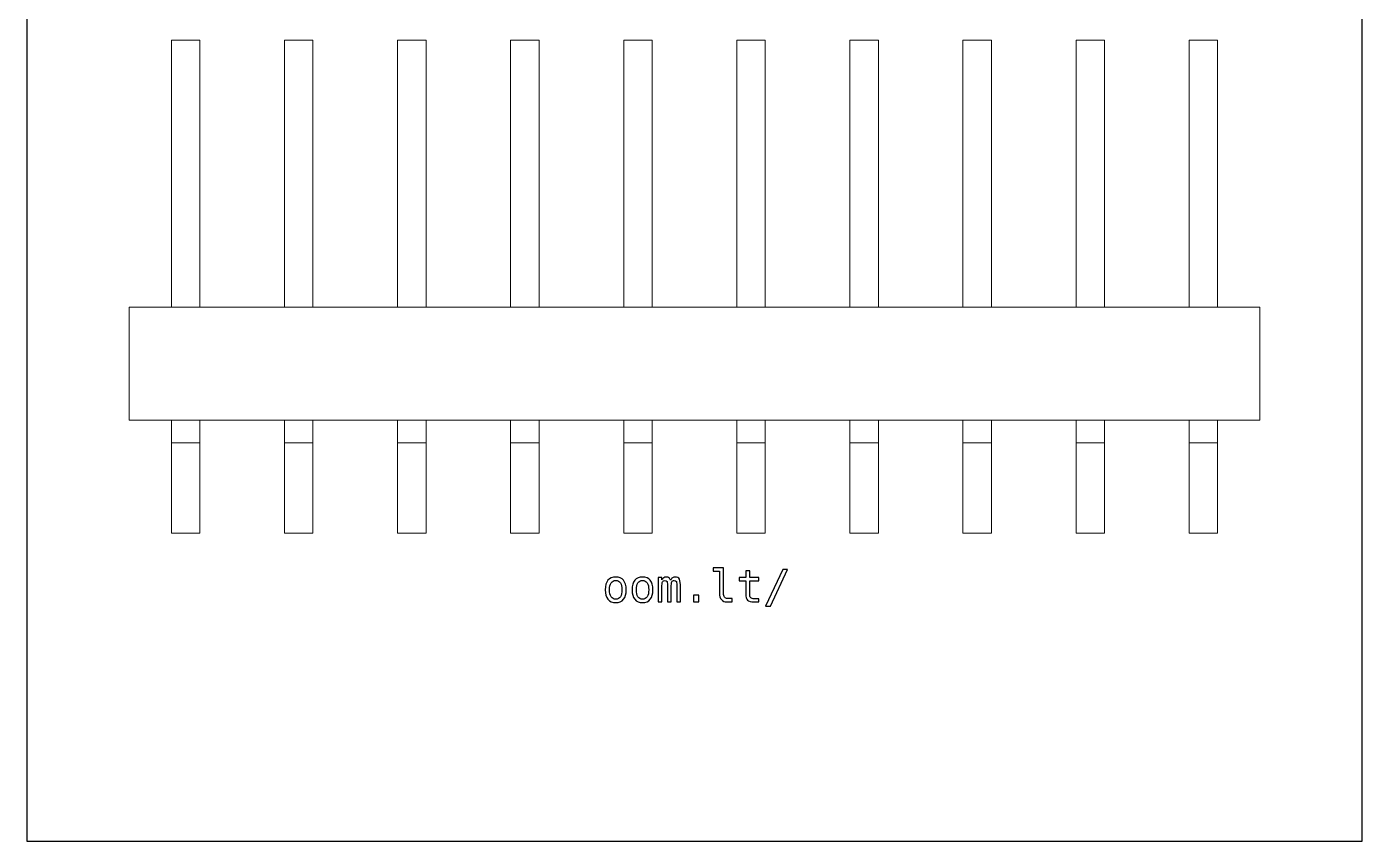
# Model space of a CAD drawing. Header units: centimetres. Extents: x -12 to -9, y -16.35 to -13.35.
# Drawn here: x -12 to -9, y -16.35 to -14.52 of the extents above; entities that cross this region are included whole.
import ezdxf

# ---------------------------------------------------------------- set-up
doc = ezdxf.new("R2010")
doc.units = ezdxf.units.CM
doc.header["$MEASUREMENT"] = 0
doc.layers.add('Layer 1', color=7, linetype='Continuous')

msp = doc.modelspace()

# ---------------------------------------------------------------- linework, layer by layer
at = {"layer": 'Layer 1', "color": 7}
msp.add_lwpolyline([(-12, -16.35), (-9, -16.35), (-9, -13.35), (-12, -13.35), (-12, -16.35)], close=True, dxfattribs=at)
at = {"layer": 'Layer 1', "color": 7, "lineweight": 20}
for points in [[(-11.675, -15.14955), (-11.611, -15.14955), (-11.611, -14.54955), (-11.675, -14.54955), (-11.675, -15.14955)], [(-11.421, -15.14955), (-11.357, -15.14955), (-11.357, -14.54955), (-11.421, -14.54955), (-11.421, -15.14955)], [(-11.167, -15.14955), (-11.103, -15.14955), (-11.103, -14.54955), (-11.167, -14.54955), (-11.167, -15.14955)], [(-10.913, -15.14955), (-10.849, -15.14955), (-10.849, -14.54955), (-10.913, -14.54955), (-10.913, -15.14955)], [(-10.659, -15.14955), (-10.595, -15.14955), (-10.595, -14.54955), (-10.659, -14.54955), (-10.659, -15.14955)], [(-10.405, -15.14955), (-10.341, -15.14955), (-10.341, -14.54955), (-10.405, -14.54955), (-10.405, -15.14955)], [(-10.151, -15.14955), (-10.087, -15.14955), (-10.087, -14.54955), (-10.151, -14.54955), (-10.151, -15.14955)], [(-9.897, -15.14955), (-9.833, -15.14955), (-9.833, -14.54955), (-9.897, -14.54955), (-9.897, -15.14955)], [(-9.643, -15.14955), (-9.579, -15.14955), (-9.579, -14.54955), (-9.643, -14.54955), (-9.643, -15.14955)], [(-9.389, -15.14955), (-9.325, -15.14955), (-9.325, -14.54955), (-9.389, -14.54955), (-9.389, -15.14955)], [(-11.77, -15.40355), (-9.23, -15.40355), (-9.23, -15.14955), (-11.77, -15.14955), (-11.77, -15.40355)], [(-11.675, -15.45455), (-11.611, -15.45455), (-11.611, -15.40355), (-11.675, -15.40355), (-11.675, -15.45455)], [(-11.421, -15.45455), (-11.357, -15.45455), (-11.357, -15.40355), (-11.421, -15.40355), (-11.421, -15.45455)], [(-11.167, -15.45455), (-11.103, -15.45455), (-11.103, -15.40355), (-11.167, -15.40355), (-11.167, -15.45455)], [(-10.913, -15.45455), (-10.849, -15.45455), (-10.849, -15.40355), (-10.913, -15.40355), (-10.913, -15.45455)], [(-10.659, -15.45455), (-10.595, -15.45455), (-10.595, -15.40355), (-10.659, -15.40355), (-10.659, -15.45455)], [(-10.405, -15.45455), (-10.341, -15.45455), (-10.341, -15.40355), (-10.405, -15.40355), (-10.405, -15.45455)], [(-10.151, -15.45455), (-10.087, -15.45455), (-10.087, -15.40355), (-10.151, -15.40355), (-10.151, -15.45455)], [(-9.897, -15.45455), (-9.833, -15.45455), (-9.833, -15.40355), (-9.897, -15.40355), (-9.897, -15.45455)], [(-9.643, -15.45455), (-9.579, -15.45455), (-9.579, -15.40355), (-9.643, -15.40355), (-9.643, -15.45455)], [(-9.389, -15.45455), (-9.325, -15.45455), (-9.325, -15.40355), (-9.389, -15.40355), (-9.389, -15.45455)], [(-11.675, -15.65755), (-11.611, -15.65755), (-11.611, -15.45455), (-11.675, -15.45455), (-11.675, -15.65755)], [(-11.421, -15.65755), (-11.357, -15.65755), (-11.357, -15.45455), (-11.421, -15.45455), (-11.421, -15.65755)], [(-11.167, -15.65755), (-11.103, -15.65755), (-11.103, -15.45455), (-11.167, -15.45455), (-11.167, -15.65755)], [(-10.913, -15.65755), (-10.849, -15.65755), (-10.849, -15.45455), (-10.913, -15.45455), (-10.913, -15.65755)], [(-10.659, -15.65755), (-10.595, -15.65755), (-10.595, -15.45455), (-10.659, -15.45455), (-10.659, -15.65755)], [(-10.405, -15.65755), (-10.341, -15.65755), (-10.341, -15.45455), (-10.405, -15.45455), (-10.405, -15.65755)], [(-10.151, -15.65755), (-10.087, -15.65755), (-10.087, -15.45455), (-10.151, -15.45455), (-10.151, -15.65755)], [(-9.897, -15.65755), (-9.833, -15.65755), (-9.833, -15.45455), (-9.897, -15.45455), (-9.897, -15.65755)], [(-9.643, -15.65755), (-9.579, -15.65755), (-9.579, -15.45455), (-9.643, -15.45455), (-9.643, -15.65755)], [(-9.389, -15.65755), (-9.325, -15.65755), (-9.325, -15.45455), (-9.389, -15.45455), (-9.389, -15.65755)]]:
    msp.add_lwpolyline(points, close=True, dxfattribs=at)
at = {"layer": 'Layer 1', "color": 250}
for points, knots in [([(-10.43495, -15.79235), (-10.43495, -15.79639), (-10.43421, -15.79942), (-10.43273, -15.80147), (-10.43273, -15.80147), (-10.43125, -15.80352), (-10.42906, -15.80455), (-10.42616, -15.80455), (-10.42616, -15.80455), (-10.42616, -15.80455), (-10.41566, -15.80455), (-10.41566, -15.80455), (-10.41566, -15.80455), (-10.41566, -15.80455), (-10.41566, -15.81217), (-10.41566, -15.81217), (-10.41566, -15.81217), (-10.41566, -15.81217), (-10.42703, -15.81217), (-10.42703, -15.81217), (-10.42703, -15.81217), (-10.43241, -15.81217), (-10.43656, -15.81044), (-10.43951, -15.80699), (-10.43951, -15.80699), (-10.44246, -15.80354), (-10.44393, -15.79865), (-10.44393, -15.79235), (-10.44393, -15.79235), (-10.44393, -15.79235), (-10.44393, -15.74268), (-10.44393, -15.74268), (-10.44393, -15.74268), (-10.44393, -15.74268), (-10.45833, -15.74268), (-10.45833, -15.74268), (-10.45833, -15.74268), (-10.45833, -15.74268), (-10.45833, -15.73565), (-10.45833, -15.73565), (-10.45833, -15.73565), (-10.45833, -15.73565), (-10.43495, -15.73565), (-10.43495, -15.73565), (-10.43495, -15.73565), (-10.43495, -15.73565), (-10.43495, -15.79235), (-10.43495, -15.79235)], [0, 0, 0, 0, 0.0833333, 0.0833333, 0.0833333, 0.0833333, 0.1666667, 0.1666667, 0.1666667, 0.1666667, 0.25, 0.25, 0.25, 0.25, 0.3333333, 0.3333333, 0.3333333, 0.3333333, 0.4166667, 0.4166667, 0.4166667, 0.4166667, 0.5, 0.5, 0.5, 0.5, 0.5833333, 0.5833333, 0.5833333, 0.5833333, 0.6666667, 0.6666667, 0.6666667, 0.6666667, 0.75, 0.75, 0.75, 0.75, 0.8333333, 0.8333333, 0.8333333, 0.8333333, 0.9166667, 0.9166667, 0.9166667, 0.9166667, 1, 1, 1, 1]), ([(-10.37595, -15.74195), (-10.37595, -15.74195), (-10.37595, -15.75748), (-10.37595, -15.75748), (-10.37595, -15.75748), (-10.37595, -15.75748), (-10.35553, -15.75748), (-10.35553, -15.75748), (-10.35553, -15.75748), (-10.35553, -15.75748), (-10.35553, -15.76447), (-10.35553, -15.76447), (-10.35553, -15.76447), (-10.35553, -15.76447), (-10.37595, -15.76447), (-10.37595, -15.76447), (-10.37595, -15.76447), (-10.37595, -15.76447), (-10.37595, -15.79415), (-10.37595, -15.79415), (-10.37595, -15.79415), (-10.37595, -15.79819), (-10.37519, -15.801), (-10.37365, -15.80259), (-10.37365, -15.80259), (-10.37212, -15.80419), (-10.36945, -15.80499), (-10.36565, -15.80499), (-10.36565, -15.80499), (-10.36565, -15.80499), (-10.35553, -15.80499), (-10.35553, -15.80499), (-10.35553, -15.80499), (-10.35553, -15.80499), (-10.35553, -15.81217), (-10.35553, -15.81217), (-10.35553, -15.81217), (-10.35553, -15.81217), (-10.36652, -15.81217), (-10.36652, -15.81217), (-10.36652, -15.81217), (-10.37327, -15.81217), (-10.37802, -15.81082), (-10.38079, -15.80812), (-10.38079, -15.80812), (-10.38355, -15.80542), (-10.38494, -15.80075), (-10.38494, -15.79415), (-10.38494, -15.79415), (-10.38494, -15.79415), (-10.38494, -15.76447), (-10.38494, -15.76447), (-10.38494, -15.76447), (-10.38494, -15.76447), (-10.39954, -15.76447), (-10.39954, -15.76447), (-10.39954, -15.76447), (-10.39954, -15.76447), (-10.39954, -15.75748), (-10.39954, -15.75748), (-10.39954, -15.75748), (-10.39954, -15.75748), (-10.38494, -15.75748), (-10.38494, -15.75748), (-10.38494, -15.75748), (-10.38494, -15.75748), (-10.38494, -15.74195), (-10.38494, -15.74195), (-10.38494, -15.74195), (-10.38494, -15.74195), (-10.37595, -15.74195), (-10.37595, -15.74195)], [0, 0, 0, 0, 0.0555556, 0.0555556, 0.0555556, 0.0555556, 0.1111111, 0.1111111, 0.1111111, 0.1111111, 0.1666667, 0.1666667, 0.1666667, 0.1666667, 0.2222222, 0.2222222, 0.2222222, 0.2222222, 0.2777778, 0.2777778, 0.2777778, 0.2777778, 0.3333333, 0.3333333, 0.3333333, 0.3333333, 0.3888889, 0.3888889, 0.3888889, 0.3888889, 0.4444444, 0.4444444, 0.4444444, 0.4444444, 0.5, 0.5, 0.5, 0.5, 0.5555556, 0.5555556, 0.5555556, 0.5555556, 0.6111111, 0.6111111, 0.6111111, 0.6111111, 0.6666667, 0.6666667, 0.6666667, 0.6666667, 0.7222222, 0.7222222, 0.7222222, 0.7222222, 0.7777778, 0.7777778, 0.7777778, 0.7777778, 0.8333333, 0.8333333, 0.8333333, 0.8333333, 0.8888889, 0.8888889, 0.8888889, 0.8888889, 0.9444444, 0.9444444, 0.9444444, 0.9444444, 1, 1, 1, 1]), ([(-10.30183, -15.73926), (-10.30183, -15.73926), (-10.29104, -15.73926), (-10.29104, -15.73926), (-10.29104, -15.73926), (-10.29104, -15.73926), (-10.32943, -15.82145), (-10.32943, -15.82145), (-10.32943, -15.82145), (-10.32943, -15.82145), (-10.34021, -15.82145), (-10.34021, -15.82145), (-10.34021, -15.82145), (-10.34021, -15.82145), (-10.30183, -15.73926), (-10.30183, -15.73926)], [0, 0, 0, 0, 0.25, 0.25, 0.25, 0.25, 0.5, 0.5, 0.5, 0.5, 0.75, 0.75, 0.75, 0.75, 1, 1, 1, 1]), ([(-10.6769, -15.75616), (-10.66932, -15.75616), (-10.66352, -15.75861), (-10.6595, -15.76353), (-10.6595, -15.76353), (-10.65548, -15.76845), (-10.65347, -15.77557), (-10.65347, -15.78487), (-10.65347, -15.78487), (-10.65347, -15.79422), (-10.65547, -15.80134), (-10.65947, -15.80624), (-10.65947, -15.80624), (-10.66349, -15.81114), (-10.66929, -15.81359), (-10.6769, -15.81359), (-10.6769, -15.81359), (-10.6845, -15.81359), (-10.69029, -15.81114), (-10.69431, -15.80624), (-10.69431, -15.80624), (-10.69831, -15.80134), (-10.70031, -15.79422), (-10.70031, -15.78487), (-10.70031, -15.78487), (-10.70031, -15.77557), (-10.69831, -15.76845), (-10.69431, -15.76353), (-10.69431, -15.76353), (-10.69029, -15.75861), (-10.6845, -15.75616), (-10.6769, -15.75616)], [0, 0, 0, 0, 0.125, 0.125, 0.125, 0.125, 0.25, 0.25, 0.25, 0.25, 0.375, 0.375, 0.375, 0.375, 0.5, 0.5, 0.5, 0.5, 0.625, 0.625, 0.625, 0.625, 0.75, 0.75, 0.75, 0.75, 0.875, 0.875, 0.875, 0.875, 1, 1, 1, 1]), ([(-10.6769, -15.76378), (-10.68147, -15.76378), (-10.68492, -15.76555), (-10.68727, -15.7691), (-10.68727, -15.7691), (-10.68962, -15.77265), (-10.69079, -15.77792), (-10.69079, -15.78487), (-10.69079, -15.78487), (-10.69079, -15.7918), (-10.68962, -15.79705), (-10.68727, -15.80062), (-10.68727, -15.80062), (-10.68492, -15.80419), (-10.68147, -15.80597), (-10.6769, -15.80597), (-10.6769, -15.80597), (-10.67232, -15.80597), (-10.66885, -15.80419), (-10.6665, -15.80062), (-10.6665, -15.80062), (-10.66415, -15.79705), (-10.66299, -15.7918), (-10.66299, -15.78487), (-10.66299, -15.78487), (-10.66299, -15.77792), (-10.66415, -15.77265), (-10.6665, -15.7691), (-10.6665, -15.7691), (-10.66885, -15.76555), (-10.67232, -15.76378), (-10.6769, -15.76378)], [0, 0, 0, 0, 0.125, 0.125, 0.125, 0.125, 0.25, 0.25, 0.25, 0.25, 0.375, 0.375, 0.375, 0.375, 0.5, 0.5, 0.5, 0.5, 0.625, 0.625, 0.625, 0.625, 0.75, 0.75, 0.75, 0.75, 0.875, 0.875, 0.875, 0.875, 1, 1, 1, 1]), ([(-10.61669, -15.75616), (-10.60911, -15.75616), (-10.60331, -15.75861), (-10.59929, -15.76353), (-10.59929, -15.76353), (-10.59527, -15.76845), (-10.59326, -15.77557), (-10.59326, -15.78487), (-10.59326, -15.78487), (-10.59326, -15.79422), (-10.59526, -15.80134), (-10.59926, -15.80624), (-10.59926, -15.80624), (-10.60328, -15.81114), (-10.60908, -15.81359), (-10.61669, -15.81359), (-10.61669, -15.81359), (-10.62429, -15.81359), (-10.63008, -15.81114), (-10.6341, -15.80624), (-10.6341, -15.80624), (-10.6381, -15.80134), (-10.6401, -15.79422), (-10.6401, -15.78487), (-10.6401, -15.78487), (-10.6401, -15.77557), (-10.6381, -15.76845), (-10.6341, -15.76353), (-10.6341, -15.76353), (-10.63008, -15.75861), (-10.62429, -15.75616), (-10.61669, -15.75616)], [0, 0, 0, 0, 0.125, 0.125, 0.125, 0.125, 0.25, 0.25, 0.25, 0.25, 0.375, 0.375, 0.375, 0.375, 0.5, 0.5, 0.5, 0.5, 0.625, 0.625, 0.625, 0.625, 0.75, 0.75, 0.75, 0.75, 0.875, 0.875, 0.875, 0.875, 1, 1, 1, 1]), ([(-10.61669, -15.76378), (-10.62126, -15.76378), (-10.62471, -15.76555), (-10.62706, -15.7691), (-10.62706, -15.7691), (-10.62941, -15.77265), (-10.63058, -15.77792), (-10.63058, -15.78487), (-10.63058, -15.78487), (-10.63058, -15.7918), (-10.62941, -15.79705), (-10.62706, -15.80062), (-10.62706, -15.80062), (-10.62471, -15.80419), (-10.62126, -15.80597), (-10.61669, -15.80597), (-10.61669, -15.80597), (-10.61211, -15.80597), (-10.60864, -15.80419), (-10.60629, -15.80062), (-10.60629, -15.80062), (-10.60394, -15.79705), (-10.60278, -15.7918), (-10.60278, -15.78487), (-10.60278, -15.78487), (-10.60278, -15.77792), (-10.60394, -15.77265), (-10.60629, -15.7691), (-10.60629, -15.7691), (-10.60864, -15.76555), (-10.61211, -15.76378), (-10.61669, -15.76378)], [0, 0, 0, 0, 0.125, 0.125, 0.125, 0.125, 0.25, 0.25, 0.25, 0.25, 0.375, 0.375, 0.375, 0.375, 0.5, 0.5, 0.5, 0.5, 0.625, 0.625, 0.625, 0.625, 0.75, 0.75, 0.75, 0.75, 0.875, 0.875, 0.875, 0.875, 1, 1, 1, 1]), ([(-10.55357, -15.76305), (-10.55247, -15.7607), (-10.55105, -15.75896), (-10.54933, -15.75785), (-10.54933, -15.75785), (-10.54763, -15.75673), (-10.54557, -15.75616), (-10.54317, -15.75616), (-10.54317, -15.75616), (-10.53877, -15.75616), (-10.53566, -15.75786), (-10.53386, -15.76126), (-10.53386, -15.76126), (-10.53205, -15.76467), (-10.53115, -15.77107), (-10.53115, -15.78048), (-10.53115, -15.78048), (-10.53115, -15.78048), (-10.53115, -15.81217), (-10.53115, -15.81217), (-10.53115, -15.81217), (-10.53115, -15.81217), (-10.53935, -15.81217), (-10.53935, -15.81217), (-10.53935, -15.81217), (-10.53935, -15.81217), (-10.53935, -15.78087), (-10.53935, -15.78087), (-10.53935, -15.78087), (-10.53935, -15.77315), (-10.53978, -15.76837), (-10.54065, -15.76648), (-10.54065, -15.76648), (-10.5415, -15.76462), (-10.54308, -15.76368), (-10.54537, -15.76368), (-10.54537, -15.76368), (-10.54797, -15.76368), (-10.54975, -15.76468), (-10.55072, -15.76668), (-10.55072, -15.76668), (-10.55167, -15.76868), (-10.55215, -15.77342), (-10.55215, -15.78087), (-10.55215, -15.78087), (-10.55215, -15.78087), (-10.55215, -15.81217), (-10.55215, -15.81217), (-10.55215, -15.81217), (-10.55215, -15.81217), (-10.56035, -15.81217), (-10.56035, -15.81217), (-10.56035, -15.81217), (-10.56035, -15.81217), (-10.56035, -15.78087), (-10.56035, -15.78087), (-10.56035, -15.78087), (-10.56035, -15.77305), (-10.56082, -15.76823), (-10.56175, -15.76642), (-10.56175, -15.76642), (-10.56267, -15.7646), (-10.56433, -15.76368), (-10.56675, -15.76368), (-10.56675, -15.76368), (-10.56913, -15.76368), (-10.57079, -15.76468), (-10.5717, -15.76668), (-10.5717, -15.76668), (-10.57264, -15.76868), (-10.5731, -15.77342), (-10.5731, -15.78087), (-10.5731, -15.78087), (-10.5731, -15.78087), (-10.5731, -15.81217), (-10.5731, -15.81217), (-10.5731, -15.81217), (-10.5731, -15.81217), (-10.58125, -15.81217), (-10.58125, -15.81217), (-10.58125, -15.81217), (-10.58125, -15.81217), (-10.58125, -15.75748), (-10.58125, -15.75748), (-10.58125, -15.75748), (-10.58125, -15.75748), (-10.5731, -15.75748), (-10.5731, -15.75748), (-10.5731, -15.75748), (-10.5731, -15.75748), (-10.5731, -15.76216), (-10.5731, -15.76216), (-10.5731, -15.76216), (-10.57204, -15.76021), (-10.57069, -15.75873), (-10.56907, -15.7577), (-10.56907, -15.7577), (-10.56747, -15.75668), (-10.56563, -15.75616), (-10.56358, -15.75616), (-10.56358, -15.75616), (-10.5611, -15.75616), (-10.55905, -15.75673), (-10.5574, -15.75786), (-10.5574, -15.75786), (-10.55575, -15.75901), (-10.55448, -15.76073), (-10.55357, -15.76305)], [0, 0, 0, 0, 0.037037, 0.037037, 0.037037, 0.037037, 0.0740741, 0.0740741, 0.0740741, 0.0740741, 0.1111111, 0.1111111, 0.1111111, 0.1111111, 0.1481481, 0.1481481, 0.1481481, 0.1481481, 0.1851852, 0.1851852, 0.1851852, 0.1851852, 0.2222222, 0.2222222, 0.2222222, 0.2222222, 0.2592593, 0.2592593, 0.2592593, 0.2592593, 0.2962963, 0.2962963, 0.2962963, 0.2962963, 0.3333333, 0.3333333, 0.3333333, 0.3333333, 0.3703704, 0.3703704, 0.3703704, 0.3703704, 0.4074074, 0.4074074, 0.4074074, 0.4074074, 0.4444444, 0.4444444, 0.4444444, 0.4444444, 0.4814815, 0.4814815, 0.4814815, 0.4814815, 0.5185185, 0.5185185, 0.5185185, 0.5185185, 0.5555556, 0.5555556, 0.5555556, 0.5555556, 0.5925926, 0.5925926, 0.5925926, 0.5925926, 0.6296296, 0.6296296, 0.6296296, 0.6296296, 0.6666667, 0.6666667, 0.6666667, 0.6666667, 0.7037037, 0.7037037, 0.7037037, 0.7037037, 0.7407407, 0.7407407, 0.7407407, 0.7407407, 0.7777778, 0.7777778, 0.7777778, 0.7777778, 0.8148148, 0.8148148, 0.8148148, 0.8148148, 0.8518519, 0.8518519, 0.8518519, 0.8518519, 0.8888889, 0.8888889, 0.8888889, 0.8888889, 0.9259259, 0.9259259, 0.9259259, 0.9259259, 0.962963, 0.962963, 0.962963, 0.962963, 1, 1, 1, 1]), ([(-10.50247, -15.79727), (-10.50247, -15.79727), (-10.49017, -15.79727), (-10.49017, -15.79727), (-10.49017, -15.79727), (-10.49017, -15.79727), (-10.49017, -15.81217), (-10.49017, -15.81217), (-10.49017, -15.81217), (-10.49017, -15.81217), (-10.50247, -15.81217), (-10.50247, -15.81217), (-10.50247, -15.81217), (-10.50247, -15.81217), (-10.50247, -15.79727), (-10.50247, -15.79727)], [0, 0, 0, 0, 0.25, 0.25, 0.25, 0.25, 0.5, 0.5, 0.5, 0.5, 0.75, 0.75, 0.75, 0.75, 1, 1, 1, 1])]:
    msp.add_open_spline(points, degree=3, knots=knots, dxfattribs=at)

doc.saveas('drawing.dxf')
